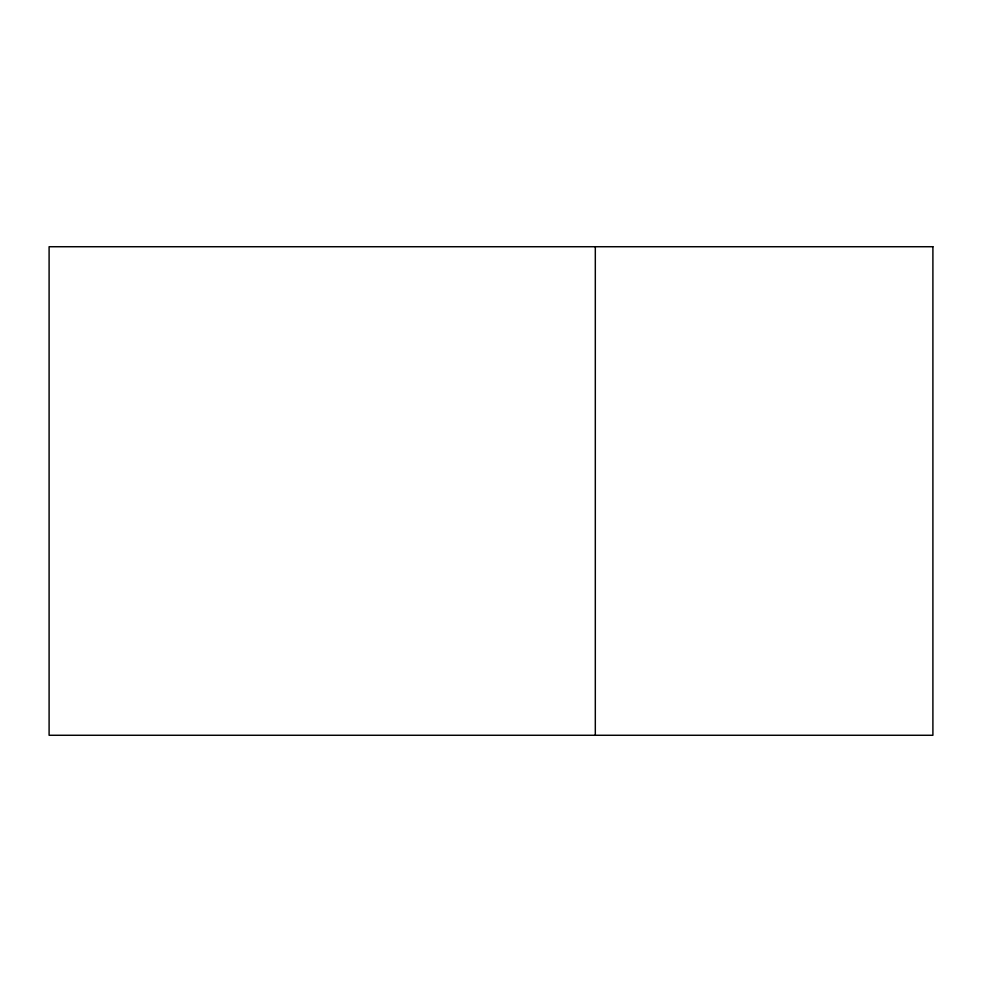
<?xml version="1.0" encoding="UTF-8"?>
<svg xmlns="http://www.w3.org/2000/svg" width="982" height="982" viewBox="0 0 982 982"><rect width="100%" height="100%" fill="white"/><g stroke="black" fill="none" stroke-linecap="round" stroke-linejoin="round"><path stroke-width="1.47" d="M595.313 246.728L595.313 735.273M932.9 246.728L49.1 246.728L49.1 735.273L932.9 735.273L932.9 246.728"/></g></svg>
